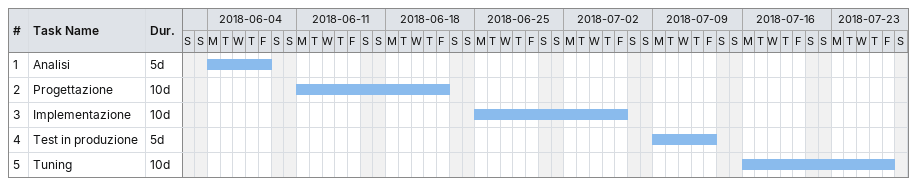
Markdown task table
| ID | Task | Duration | Start | Finish |
|---|---|---|---|---|
| 1 | Analisi | 5d | 2018-06-04 | 2018-06-08 |
| 2 | Progettazione | 10d | 2018-06-11 | 2018-06-22 |
| 3 | Implementazione | 10d | 2018-06-25 | 2018-07-06 |
| 4 | Test in produzione | 5d | 2018-07-09 | 2018-07-13 |
| 5 | Tuning | 10d | 2018-07-16 | 2018-07-27 |
